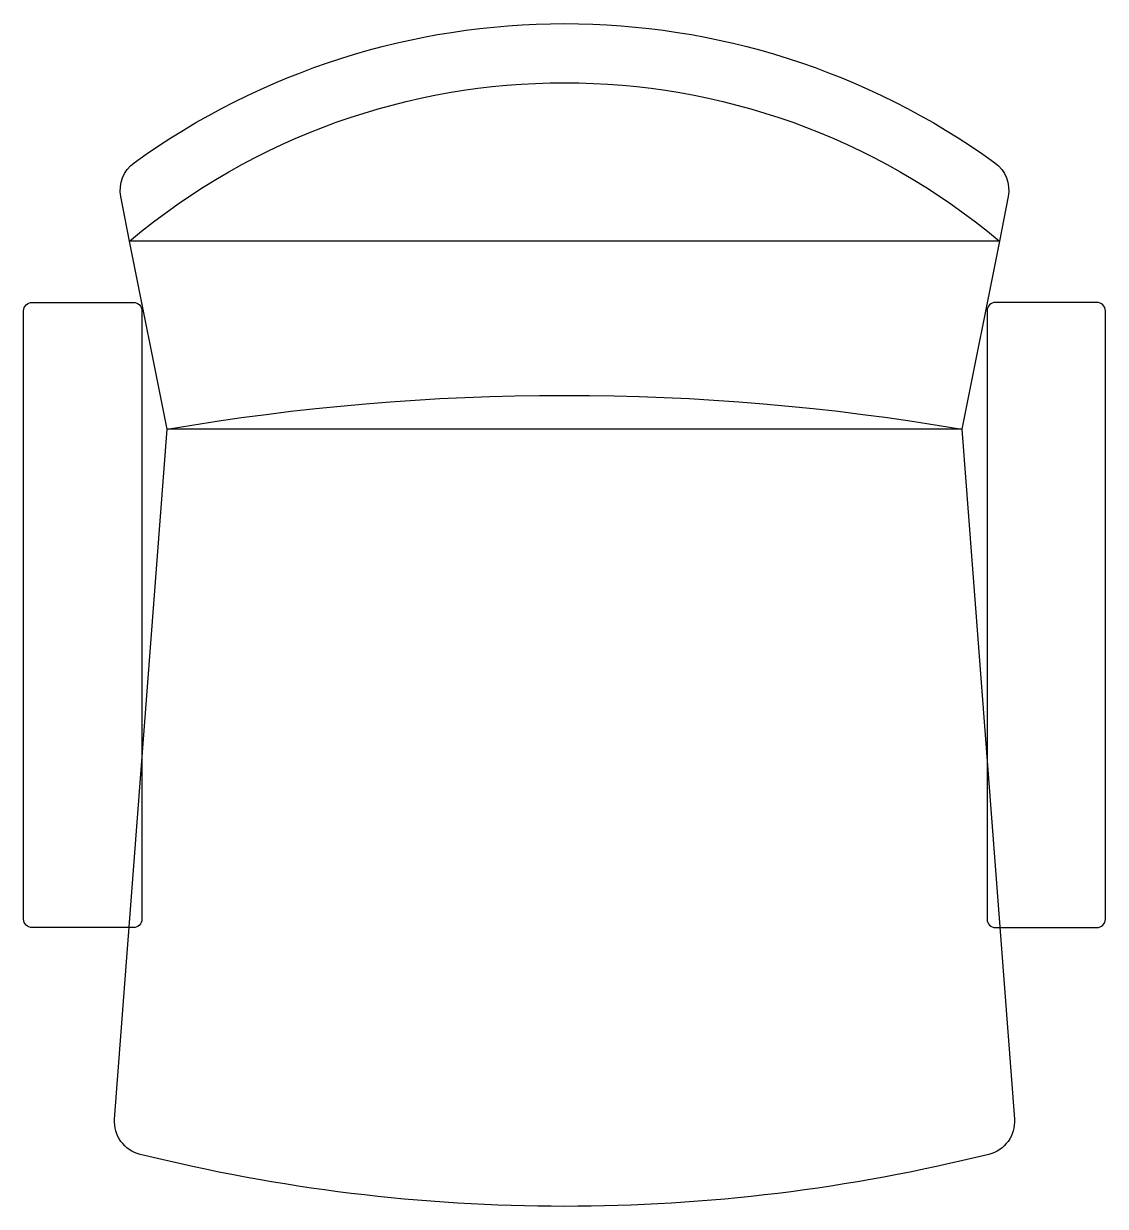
# Model space of a CAD drawing. Header units: millimetres. Extents: x -320 to 320, y -350 to 350.
import ezdxf

# ---------------------------------------------------------------- set-up
doc = ezdxf.new("R2010")
doc.units = ezdxf.units.MM
doc.header["$LTSCALE"] = 0.001

msp = doc.modelspace()

# ---------------------------------------------------------------- linework, layer by layer
for points in [[(-257.3, 221.3), (-262.5, 247.6, -0.293161), (-254.6, 267.7, -0.323124), (254.6, 267.7, -0.293161), (262.5, 247.6), (257.3, 221.3), (-257.3, 221.3)], [(-235, 110), (-257.3, 221.3, -0.364193), (257.3, 221.3), (235, 110), (-235, 110)], [(-320, -180), (-320, 180, -0.414214), (-315, 185), (-255, 185, -0.414214), (-250, 180), (-250, -180, -0.414214), (-255, -185), (-315, -185, -0.414214), (-320, -180)], [(320, -180), (320, 180, 0.414214), (315, 185), (255, 185, 0.414214), (250, 180), (250, -180, 0.414214), (255, -185), (315, -185, 0.414214), (320, -180)], [(-251.1, -319.2, -0.365314), (-266.2, -298.3), (-235, 110, -0.085108), (235, 110), (266.2, -298.3, -0.365314), (251.1, -319.2, -0.12257), (-251.1, -319.2)]]:
    msp.add_lwpolyline(points, format="xyb")

doc.saveas('drawing.dxf')
